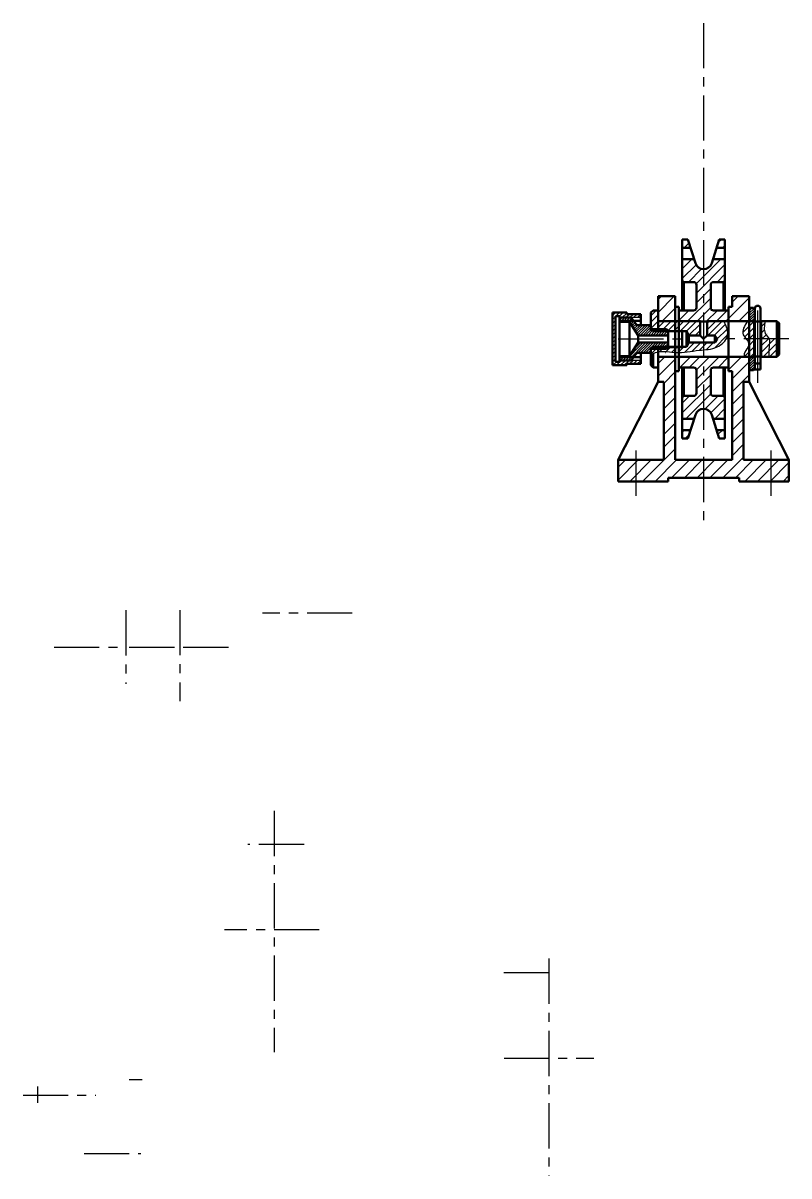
# Model space of a CAD drawing. Header units: millimetres. Extents: x -27 to 1226, y 43 to 853.
# Drawn here: x 688 to 1226, y 43 to 853 of the extents above; entities that cross this region are included whole.
import ezdxf

# ---------------------------------------------------------------- set-up
doc = ezdxf.new("R2010")
doc.units = ezdxf.units.MM
doc.linetypes.add('CENTER', pattern=[50.800000000000004, 31.75, -6.35, 6.35, -6.35])
for name, color, linetype, lineweight in [('中心线', 5, 'CENTER', 25), ('剖面线', 1, 'Continuous', 25), ('粗实线', 7, 'Continuous', 50), ('细实线', 7, 'Continuous', 25)]:
    doc.layers.add(name, color=color, linetype=linetype, lineweight=lineweight)
pattern_1 = [(45, (2535.79189894368, -2427.612740559632), (-2.245064030267288, 2.245064030267288), [])]
pattern_2 = [(45, (0, 0), (-4.490128060534577, 4.490128060534577), [])]
pattern_3 = [(45, (0, 0), (-0.8980256121069154, 0.8980256121069154), [])]

msp = doc.modelspace()

# ---------------------------------------------------------------- hatches: boundary and pattern name
at = {"layer": '剖面线'}
h = msp.add_hatch(dxfattribs=at)
h.set_pattern_fill('ANSI31', color=256, scale=1.5)
h.set_pattern_definition([(45, (0, 0), (-3.367596045400933, 3.367596045400933), [])])
h.paths.add_polyline_path([(1155.416923346704, 700.784437394045), (1151.416923346704, 700.784437394045), (1151.416923346704, 694.784437394045), (1157.299292569399, 694.784437394045)])
h.paths.add_polyline_path([(1181.416923346704, 700.784437394045), (1177.416923346704, 700.784437394045), (1175.534554124009, 694.784437394045), (1181.416923346704, 694.784437394045)])
h.paths.add_polyline_path([(1181.416923346704, 686.784437394045), (1173.024728493748, 686.784437394045), (1172.1475273095, 683.9883828038851, -0.327993419032891), (1166.416923346704, 679.7844401296186, -0.3279934190329329), (1160.686319383908, 683.9883828038851), (1159.809118199659, 686.784437394045), (1151.416923346704, 686.784437394045), (1151.416923346704, 671.784437394045), (1152.416923346704, 670.784437394045), (1159.416923346704, 670.784437394045, -0.4142135623730951), (1161.416923346704, 668.784437394045), (1161.416923346704, 652.784437394045, -0.4142135623730951), (1159.416923346704, 650.784437394045), (1151.416923346704, 650.784437394045), (1148.916923346704, 650.784437394045), (1148.916923346704, 643.284437394045), (1163.916923346704, 643.284437394045, 0.1270166537925827), (1168.916923346704, 643.284437394045), (1183.916923346704, 643.284437394045), (1183.916923346704, 650.784437394045), (1181.416923346704, 650.784437394045), (1173.416923346704, 650.784437394045, -0.4142135623730951), (1171.416923346704, 652.784437394045), (1171.416923346704, 668.784437394045, -0.4142135623730951), (1173.416923346704, 670.784437394045), (1180.416923346704, 670.784437394045), (1181.416923346704, 671.784437394045)])
h.paths.add_polyline_path([(1183.916923346704, 618.284437394045), (1148.916923346704, 618.284437394045), (1148.916923346704, 610.784437394045), (1151.416923346704, 610.784437394045), (1159.416923346704, 610.784437394045, -0.4142135623730951), (1161.416923346704, 608.784437394045), (1161.416923346704, 592.784437394045, -0.4142135623730951), (1159.416923346704, 590.784437394045), (1152.416923346704, 590.784437394045), (1151.416923346704, 589.784437394045), (1151.416923346704, 574.784437394045), (1159.809118199659, 574.784437394045), (1160.686319383908, 577.5804919842049, -0.3279934190329545), (1166.416923346705, 581.7844346584714, -0.3279934190328699), (1172.1475273095, 577.5804919842049), (1173.024728493748, 574.784437394045), (1181.416923346704, 574.784437394045), (1181.416923346704, 589.784437394045), (1180.416923346704, 590.784437394045), (1173.416923346704, 590.784437394045, -0.4142135623730951), (1171.416923346704, 592.784437394045), (1171.416923346704, 608.784437394045, -0.4142135623730951), (1173.416923346704, 610.784437394045), (1181.416923346704, 610.784437394045), (1183.916923346704, 610.784437394045)])
h.paths.add_polyline_path([(1181.416923346704, 566.784437394045), (1175.534554124009, 566.784437394045), (1177.416923346704, 560.784437394045), (1181.416923346704, 560.784437394045)])
h.paths.add_polyline_path([(1157.299292569399, 566.784437394045), (1151.416923346704, 566.784437394045), (1151.416923346704, 560.784437394045), (1155.416923346704, 560.784437394045)])
h = msp.add_hatch(dxfattribs=at)
h.set_pattern_fill('ANSI31', color=256, scale=2)
h.set_pattern_definition(pattern_2)
h.paths.add_polyline_path([(1198.416923346704, 660.784437394045), (1194.416923346704, 660.784437394045), (1186.416923346704, 660.784437394045), (1186.416923346704, 653.284437394045), (1183.916923346704, 653.284437394045), (1183.916923346704, 643.284437394045), (1198.416923346704, 643.284437394045)])
h.paths.add_polyline_path([(1146.416923346704, 653.284437394045), (1146.416923346704, 660.784437394045), (1138.416923346704, 660.784437394045), (1134.416923346704, 660.784437394045), (1134.416923346704, 643.284437394045), (1146.416923346704, 643.284437394045)])
h = msp.add_hatch(dxfattribs=at)
h.set_pattern_fill('ANSI31', color=256, scale=0.6)
h.set_pattern_definition([(45, (0, 0), (-1.347038418160373, 1.347038418160373), [])])
h.paths.add_polyline_path([(1122.398715473039, 648.2844095345963), (1112.398715473039, 648.2844095345963), (1112.398715473039, 649.2844095345963), (1102.398715473039, 649.2844095345963), (1102.398715473039, 630.7844095345963), (1102.398715473039, 612.2844095345963), (1104.398715473039, 612.2844095345963), (1112.398715473039, 612.2844095345963), (1112.398715473039, 613.2844095345963), (1122.398715473039, 613.2844095345963), (1122.398715473039, 615.7844095345963), (1107.398715473039, 615.7844095345963), (1107.398715473039, 614.7844095345963), (1104.398715473039, 614.7844095345963), (1104.398715473039, 615.7844095345963), (1104.398715473039, 645.7844095345963), (1104.398715473039, 646.7844095345963), (1107.398715473039, 646.7844095345963), (1107.398715473039, 645.7844095345963), (1122.398715473039, 645.7844095345963)])
h = msp.add_hatch(dxfattribs=at)
h.set_pattern_fill('ANSI31', color=256)
h.set_pattern_definition(pattern_1)
edge = h.paths.add_edge_path()
edge.add_line((1166.416923346704, 628.284437394045), (1156.148974154272, 628.284437394045))
edge.add_line((1156.148974154272, 628.284437394045), (1154.416923346704, 625.284437394045))
edge.add_line((1154.416923346704, 625.284437394045), (1151.363367683318, 625.284437394045))
edge.add_line((1151.363367683318, 625.284437394045), (1151.361785020988, 624.7672547210466))
edge.add_line((1151.361785020988, 624.7672547210466), (1130.463692205716, 624.831206253057))
edge.add_line((1130.463692205716, 624.831206253057), (1129.416923346704, 623.784437394045))
edge.add_line((1129.416923346704, 623.784437394045), (1129.416923346704, 619.5267400394994))
edge.add_spline(control_points=[(1129.416923346704, 619.5267400394994), (1129.909988477298, 619.9056799111447), (1130.403053607892, 620.284619782791), (1130.916923346704, 620.6016519475945)], knot_values=[0, 0, 0, 0, 1.845382239582019, 1.845382239582019, 1.845382239582019, 1.845382239582019], degree=3, periodic=0)
edge.add_spline(control_points=[(1130.916923346704, 620.6016519475945), (1135.253506211597, 623.2771086823816), (1147.36778708355, 619.6677940914803), (1158.704094566328, 622.554745186724), (1165.35895924205, 623.0526797950936), (1166.416923346704, 623.1396810209001)], knot_values=[1.84538223958228, 1.84538223958228, 1.84538223958228, 1.845382239582284, 17.41869274013261, 34.27088252256134, 37.45424661750928, 37.45424661750928, 37.45424661750928, 37.45424661750928], degree=3, periodic=0)
edge.add_line((1166.416923346704, 623.1396810209001), (1166.416923346704, 628.284437394045))
edge = h.paths.add_edge_path()
edge.add_spline(control_points=[(1182.317245468066, 630.7844373940454), (1182.655163523852, 631.3859133659141), (1184.278337673226, 635.2308171159768), (1182.407445807653, 639.6128090862824), (1180.83984377165, 643.284437394045)], knot_values=[55.39808998100349, 55.39808998100349, 55.39808998100349, 55.39808998100349, 57.50175171181398, 68.37486413024274, 68.37486413024274, 68.37486413024274, 68.37486413024274], degree=3, periodic=0)
edge.add_line((1180.83984377165, 643.284437394045), (1168.916923346704, 643.284437394045))
edge.add_line((1168.916923346704, 643.284437394045), (1168.916923346704, 633.284437394045))
edge.add_line((1168.916923346704, 633.284437394045), (1174.416923346704, 633.284437394045))
edge.add_line((1174.416923346704, 633.284437394045), (1175.860299019678, 630.784437394045))
edge.add_line((1175.860299019678, 630.784437394045), (1182.317245468065, 630.784437394045))
edge = h.paths.add_edge_path()
edge.add_spline(control_points=[(1166.416923346704, 623.1396810209001), (1169.649928733705, 623.4055458366072), (1175.623763946524, 624.0317972558817), (1180.99750140268, 628.4353639108292), (1182.317245468066, 630.7844373940454)], knot_values=[37.45424661750928, 37.45424661750928, 37.45424661750928, 37.45424661750928, 47.18220735123072, 55.39808998100349, 55.39808998100349, 55.39808998100349, 55.39808998100349], degree=3, periodic=0)
edge.add_line((1182.317245468065, 630.784437394045), (1175.860299019677, 630.784437394045))
edge.add_line((1175.860299019677, 630.784437394045), (1174.416923346704, 628.284437394045))
edge.add_line((1174.416923346704, 628.284437394045), (1166.416923346704, 628.284437394045))
edge.add_line((1166.416923346704, 628.284437394045), (1166.416923346704, 623.1396810209001))
h.paths.add_polyline_path([(1163.916923346704, 643.284437394045), (1134.416923346704, 643.284437394045), (1134.416923346704, 650.784437394045), (1130.916923346704, 650.784437394045), (1129.416923346704, 649.284437394045), (1129.416923346704, 637.784437394045), (1130.463692205716, 636.737668535033), (1151.398612463313, 636.801732764952), (1151.397029456109, 636.284437394045), (1154.416923346704, 636.284437394045), (1156.148974154272, 633.284437394045), (1163.916923346704, 633.284437394045)])
h.paths.add_polyline_path([(1151.398612463313, 636.801732764952), (1130.463692205716, 636.737668535033), (1130.916923346704, 636.284437394045), (1151.397029456109, 636.284437394045)], flags=17)
h.paths.add_polyline_path([(1151.363367683318, 625.284437394045), (1130.916923346704, 625.284437394045), (1130.463692205716, 624.831206253057), (1151.361785020988, 624.7672547210466)], flags=17)
h = msp.add_hatch(dxfattribs=at)
h.set_pattern_fill('ANSI31', color=256, scale=0.4)
h.set_pattern_definition(pattern_3)
h.paths.add_polyline_path([(1202.416923346704, 651.784437394045), (1201.416923346704, 652.784437394045), (1198.416923346704, 652.784437394045), (1198.416923346704, 643.284437394045), (1201.916923346704, 643.284437394045, 0.01062785666949343), (1202.416923346704, 643.1887759275163)])
h.paths.add_polyline_path([(1202.416923346704, 618.3800988605736, 0.01062785666949302), (1201.916923346704, 618.284437394045), (1198.416923346704, 618.284437394045), (1198.416923346704, 608.784437394045), (1201.416923346704, 608.784437394045), (1202.416923346704, 609.784437394045)])
h = msp.add_hatch(dxfattribs=at)
h.set_pattern_fill('ANSI31', color=256, scale=0.4)
h.set_pattern_definition(pattern_3)
h.paths.add_polyline_path([(1141.398715473039, 636.284437394045), (1130.916923346704, 636.284437394045), (1130.466951206152, 636.7344095345964), (1129.398715473039, 636.7344095345964), (1129.398715473039, 637.7844095345963), (1129.398715473039, 640.59936411082), (1119.398715473039, 640.59936411082), (1117.134476544433, 643.5344095345963), (1107.398715473039, 643.5344095345963), (1107.398715473039, 642.7844095345963), (1114.398715473039, 642.7844095345963), (1120.398715473039, 633.2844095345963), (1141.398715473039, 633.2844095345963)])
h.paths.add_polyline_path([(1129.398715473039, 623.7844095345963), (1129.398715473039, 624.8344652534936), (1129.416923304054, 624.8344095345963), (1130.466895487255, 624.8344095345963), (1130.916923346704, 625.284437394045), (1141.398715473039, 625.284437394045), (1141.398715473039, 628.2844095345963), (1120.398715473039, 628.2844095345963), (1114.398715473039, 618.7844095345963), (1107.398715473039, 618.7844095345963), (1107.398715473039, 618.0344095345963), (1117.134476544433, 618.0344095345963), (1119.398715473039, 620.9694549583726), (1129.398715473039, 620.9694549583726)])
h.paths.add_polyline_path([(1140.398715473039, 637.7844095345963), (1134.416923346704, 637.7844095345963), (1134.416923346704, 636.7497660594383), (1141.398715473039, 636.7711314685502), (1141.398715473039, 636.7844095345963)], flags=17)
h.paths.add_polyline_path([(1134.416923346704, 637.7844095345963), (1129.416951206152, 637.7844095345963), (1130.463692205716, 636.737668535033), (1134.416923346704, 636.7497660594383)], flags=17)
h.paths.add_polyline_path([(1141.398715473039, 624.7844095345963), (1141.398715473039, 624.7977433195398), (1134.416923346704, 624.8191087286516), (1134.416923346704, 623.7844095345963), (1140.398715473039, 623.7844095345963)], flags=17)
h.paths.add_polyline_path([(1134.416923346704, 624.8191087286516), (1130.463692205716, 624.831206253057), (1129.416895487255, 623.7844095345963), (1134.416923346704, 623.7844095345963)], flags=17)
h.paths.add_polyline_path([(1117.134476544433, 618.0344095345963), (1107.398715473039, 618.0344095345963), (1107.398715473039, 616.7844095345963), (1108.398715473039, 615.7844095345963), (1115.398715473039, 615.7844095345963)])
h.paths.add_polyline_path([(1115.398715473039, 645.7844095345963), (1108.398715473039, 645.7844095345963), (1107.398715473039, 644.7844095345963), (1107.398715473039, 643.5344095345963), (1117.134476544433, 643.5344095345963)])
h = msp.add_hatch(dxfattribs=at)
h.set_pattern_fill('ANSI31', color=256)
h.set_pattern_definition(pattern_1)
edge = h.paths.add_edge_path()
edge.add_line((1201.916923346704, 643.284437394045), (1197.252349386847, 643.284437394045))
edge.add_spline(control_points=[(1197.252349386847, 643.284437394045), (1195.1786937713, 639.9989165824643), (1192.364477782101, 635.5400444672111), (1195.638789727916, 631.7821841694852), (1196.43426178537, 630.7844373940454)], knot_values=[0, 0, 0, 0, 9.91423589098241, 13.45488660504699, 13.45488660504699, 13.45488660504699, 13.45488660504699], degree=3, periodic=0)
edge.add_line((1196.434261785371, 630.784437394045), (1201.916923346704, 630.784437394045))
edge.add_line((1201.916923346704, 630.784437394045), (1201.916923346704, 643.284437394045))
edge = h.paths.add_edge_path()
edge.add_line((1201.916923346704, 630.784437394045), (1196.434261785371, 630.784437394045))
edge.add_spline(control_points=[(1196.43426178537, 630.7844373940454), (1197.362672061714, 629.6199485212717), (1200.0955413242, 625.7842614320837), (1193.628766021571, 620.8501775808743), (1195.277528723563, 618.2844373940445)], knot_values=[13.45488660504699, 13.45488660504699, 13.45488660504699, 13.45488660504699, 17.58724609785231, 26.92665896267444, 26.92665896267486, 26.92665896267486, 26.92665896267486], degree=3, periodic=0)
edge.add_line((1195.277528723563, 618.284437394045), (1201.916923346704, 618.284437394045))
edge.add_line((1201.916923346704, 618.284437394045), (1201.916923346704, 630.784437394045))
edge = h.paths.add_edge_path()
edge.add_spline(control_points=[(1212.392659923953, 630.7844373940454), (1211.835029198351, 632.2023920242507), (1208.081083099804, 635.5008260329425), (1209.103257094586, 640.2409967881847), (1209.759546920966, 643.284437394045)], knot_values=[0, 0, 0, 8.171241461241152e-14, 4.758849124903332, 13.29484093784127, 13.29484093784127, 13.29484093784127, 13.29484093784127], degree=3, periodic=0)
edge.add_line((1209.759546920966, 643.284437394045), (1206.916923346704, 643.284437394045))
edge.add_line((1206.916923346704, 643.284437394045), (1206.916923346704, 630.784437394045))
edge.add_line((1206.916923346704, 630.784437394045), (1212.392659923953, 630.784437394045))
h.paths.add_polyline_path([(1217.916923346704, 630.784437394045), (1206.916923346704, 630.784437394045), (1206.916923346704, 618.284437394045), (1217.916923346704, 618.284437394045)])
h = msp.add_hatch(dxfattribs=at)
h.set_pattern_fill('ANSI31', color=256, scale=2)
h.set_pattern_definition(pattern_2)
h.paths.add_polyline_path([(1226.416923346704, 545.784437394045), (1194.416923346704, 545.784437394045), (1194.416923346703, 600.784437394045), (1198.416923346704, 600.784437394045), (1198.416923346704, 618.284437394045), (1183.916923346704, 618.284437394045), (1183.916923346704, 610.784437394045), (1183.916923346704, 608.284437394045), (1186.416923346704, 608.284437394045), (1186.416923346704, 545.784437394045), (1166.416923346704, 545.784437394045), (1146.416923346704, 545.784437394045), (1138.416923346704, 545.784437394045), (1106.416923346704, 545.784437394045), (1106.416923346704, 530.784437394045), (1141.416923346704, 530.784437394045), (1141.416923346704, 533.284437394045), (1191.416923346704, 533.284437394045), (1191.416923346704, 530.784437394045), (1226.416923346704, 530.784437394045)])
h.paths.add_polyline_path([(1146.416923346704, 608.284437394045), (1146.416923346704, 618.284437394045), (1134.416923346704, 618.284437394045), (1134.416923346704, 610.784437394045), (1134.416923346704, 600.784437394045), (1138.416923346704, 600.784437394045), (1138.416923346704, 545.784437394045), (1146.416923346704, 545.784437394045)], flags=17)

# ---------------------------------------------------------------- linework, layer by layer
at = {"layer": '中心线'}
for p, q in [((1166.416923346704, 852.7038628786847), (1166.416923346704, 498.4791416452069)), ((1106.416923346704, 630.784437394045), (1157.071635754448, 630.784437394045)), ((1226.416923346704, 630.784437394045), (1175.762210938959, 630.784437394045)), ((1118.916923346704, 520.6994555264662), (1118.916923346704, 552.7988794784385)), ((1213.916923346704, 520.6994555264662), (1213.916923346704, 552.7988794784385)), ((760.1753881980967, 440.2831339603872), (760.1753881980967, 388.445733249262)), ((798.1753881980967, 440.3919294944762), (798.1753881980967, 376.4482773881673)), ((919.4168187077357, 438.1182874691813), (856.3303661673908, 438.1182874691813)), ((709.8702673862554, 414.3644336048246), (760.1753881980969, 414.3644336048242)), ((762.6753881980967, 414.3644336048246), (795.6896016369271, 414.3644336048246)), ((800.6753881980967, 414.3644336048246), (837.2964319893381, 414.3644336048246)), ((864.4935423053385, 299.2557337409926), (864.4935423053385, 129.711485338762)), ((885.5418970359606, 275.7765495395151), (846.1048101465049, 275.7765495395151)), ((896.228097156767, 215.7765495395151), (829.6015949180492, 215.7765495395151)), ((1057.682350661063, 195.5539362684542), (1057.682350661063, 42.88067057692979)), ((1057.682350661063, 185.5539362684542), (1025.944905181702, 185.5539362684542)), ((1026.122259959105, 125.5539362684542), (1089.230982414444, 125.5539362684542)), ((698.1066700739307, 105.7460772845793), (698.1066700739307, 94.21413985309073)), ((762.506770235811, 110.7082530012083), (771.669617700401, 110.7082530012083)), ((688.0134980890007, 99.68209166870633), (739.2943709471156, 99.68209166870633)), ((730.9102414559352, 58.72947261381796), (770.9102414559352, 58.72947261381796))]:
    msp.add_line(p, q, dxfattribs=at)
at = {"layer": '粗实线'}
for p, q in [((1151.416923346704, 671.784437394045), (1151.416923346704, 700.784437394045)), ((1151.416923346704, 700.784437394045), (1155.416923346704, 700.784437394045)), ((1155.416923346704, 700.784437394045), (1160.686319383908, 683.9883828038851)), ((1177.416923346704, 700.784437394045), (1172.1475273095, 683.9883828038851)), ((1181.416923346704, 700.784437394045), (1177.416923346704, 700.784437394045)), ((1181.416923346704, 671.784437394045), (1181.416923346704, 700.784437394045)), ((1151.416923346704, 694.784437394045), (1157.299292569399, 694.784437394045)), ((1181.416923346704, 694.784437394045), (1175.534554124009, 694.784437394045)), ((1151.416923346704, 686.784437394045), (1159.809118199659, 686.784437394045)), ((1181.416923346704, 686.784437394045), (1173.024728493748, 686.784437394045)), ((1151.416923346704, 671.784437394045), (1152.416923346704, 670.784437394045)), ((1151.416923346704, 671.784437394045), (1151.416923346704, 650.784437394045)), ((1152.416923346704, 670.784437394045), (1159.416923346704, 670.784437394045)), ((1152.416923346704, 670.784437394045), (1152.416923346704, 650.784437394045)), ((1161.416923346704, 668.784437394045), (1161.416923346704, 652.784437394045)), ((1171.416923346704, 668.784437394045), (1171.416923346704, 652.784437394045)), ((1180.416923346704, 670.784437394045), (1173.416923346704, 670.784437394045)), ((1181.416923346704, 671.784437394045), (1180.416923346704, 670.784437394045)), ((1180.416923346704, 670.784437394045), (1180.416923346704, 650.784437394045)), ((1181.416923346704, 671.784437394045), (1181.416923346704, 650.784437394045)), ((1138.416923346704, 660.784437394045), (1134.416923346704, 660.784437394045)), ((1134.416923346704, 660.784437394045), (1134.416923346704, 636.284437394045)), ((1146.416923346704, 660.784437394045), (1138.416923346704, 660.784437394045)), ((1146.416923346704, 653.284437394045), (1146.416923346704, 660.784437394045)), ((1186.416923346704, 653.284437394045), (1186.416923346704, 660.784437394045)), ((1186.416923346704, 660.784437394045), (1194.416923346704, 660.784437394045)), ((1194.416923346704, 660.784437394045), (1198.416923346704, 660.784437394045)), ((1198.416923346704, 660.784437394045), (1198.416923346704, 600.784437394045)), ((1102.398715473039, 630.7844095345963), (1102.398715473039, 649.2844095345963)), ((1102.398715473039, 649.2844095345963), (1112.398715473039, 649.2844095345963)), ((1112.398715473039, 649.2844095345963), (1112.398715473039, 648.2844095345963)), ((1122.398715473039, 648.2844095345963), (1112.398715473039, 648.2844095345963)), ((1122.398715473039, 648.2844095345963), (1122.398715473039, 640.5993641108199)), ((1122.398715473039, 640.5993641108199), (1122.398715473039, 648.2844095345963)), ((1130.916923346704, 650.784437394045), (1129.416923346704, 649.284437394045)), ((1129.416923346704, 649.284437394045), (1129.416923346704, 636.7344652536242)), ((1134.416923346704, 650.784437394045), (1130.916923346704, 650.784437394045)), ((1134.416923346704, 650.784437394045), (1134.416923346704, 643.284437394045)), ((1146.416923346704, 653.284437394045), (1148.916923346704, 653.284437394045)), ((1146.416923346704, 653.284437394045), (1146.416923346704, 608.284437394045)), ((1148.916923346704, 653.284437394045), (1148.916923346704, 608.284437394045)), ((1151.416923346704, 650.784437394045), (1148.916923346704, 650.784437394045)), ((1148.916923346704, 650.784437394045), (1148.916923346704, 630.784437394045)), ((1159.416923346704, 650.784437394045), (1151.416923346704, 650.784437394045)), ((1173.416923346704, 650.784437394045), (1181.416923346704, 650.784437394045)), ((1181.416923346704, 650.784437394045), (1183.916923346704, 650.784437394045)), ((1186.416923346704, 653.284437394045), (1183.916923346704, 653.284437394045)), ((1183.916923346704, 653.284437394045), (1183.916923346704, 608.284437394045)), ((1183.916923346704, 650.784437394045), (1183.916923346704, 630.784437394045)), ((1198.416923346704, 608.784437394045), (1198.416923346704, 652.784437394045)), ((1198.416923346704, 652.784437394045), (1201.416923346704, 652.784437394045)), ((1201.416923346704, 652.784437394045), (1202.416923346704, 651.784437394045)), ((1202.416923346704, 609.4627269135622), (1202.416923346704, 652.162726913562)), ((1202.416923346704, 651.784437394045), (1202.416923346704, 609.784437394045)), ((1204.416923346704, 654.162726913562), (1204.416923346704, 654.162726913562)), ((1206.416923346704, 609.4627269135622), (1206.416923346704, 652.162726913562)), ((1104.398715473039, 630.7844095345963), (1104.398715473039, 646.7844095345963)), ((1104.398715473039, 646.7844095345963), (1107.398715473039, 646.7844095345963)), ((1104.398715473039, 615.7844095345963), (1104.398715473039, 645.7844095345963)), ((1104.398715473039, 645.7844095345963), (1104.398715473039, 615.7844095345963)), ((1107.398715473039, 646.7844095345963), (1107.398715473039, 630.7844095345963)), ((1108.398715473039, 645.7844095345963), (1107.398715473039, 644.7844095345963)), ((1107.398715473039, 644.7844095345963), (1107.398715473039, 616.7844095345963)), ((1122.398715473039, 643.5344095345963), (1107.398715473039, 643.5344095345963)), ((1107.398715473039, 642.7844095345963), (1114.398715473039, 642.7844095345963)), ((1108.398715473039, 645.7844095345963), (1115.398715473039, 645.7844095345963)), ((1114.398715473039, 642.7844095345963), (1114.398715473039, 630.7844095345963)), ((1120.398715473039, 633.2844095345963), (1114.398715473039, 642.7844095345963)), ((1119.398715473039, 640.59936411082), (1115.398715473039, 645.7844095345963)), ((1129.398715473039, 640.59936411082), (1119.398715473039, 640.59936411082)), ((1122.398715473039, 640.5993641108199), (1122.398715473039, 645.7844095345963)), ((1122.398715473039, 640.59936411082), (1122.398715473039, 643.5344095345963)), ((1129.398715473039, 637.7844095345963), (1129.398715473039, 640.59936411082)), ((1134.416923346704, 643.284437394045), (1163.916923346704, 643.284437394045)), ((1134.416923346704, 643.284437394045), (1148.916923346704, 643.284437394045)), ((1163.916923346704, 643.284437394045), (1163.916923346704, 633.2844373940445)), ((1168.916923346704, 643.284437394045), (1201.916923346704, 643.284437394045)), ((1168.916923346704, 643.284437394045), (1168.916923346704, 633.284437394045)), ((1196.916923346704, 643.284437394045), (1183.916923346704, 643.284437394045)), ((1201.916923346704, 643.284437394045), (1201.916923346704, 618.284437394045)), ((1206.916923346704, 643.284437394045), (1217.916923346704, 643.284437394045)), ((1206.916923346704, 643.284437394045), (1206.916923346704, 618.284437394045)), ((1219.416923346704, 641.784437394045), (1217.916923346704, 643.284437394045)), ((1217.916923346704, 643.284437394045), (1217.916923346704, 618.284437394045)), ((1219.416923346704, 641.784437394045), (1219.416923346704, 619.784437394045)), ((1141.398715473039, 633.2844095345963), (1120.398715473039, 633.2844095345963)), ((1120.398715473039, 633.2844095345963), (1120.398715473039, 628.2844095345963)), ((1140.398715473039, 637.7844095345963), (1129.398715473039, 637.7844095345963)), ((1129.398715473039, 637.7844095345963), (1129.398715473039, 636.7344095345964)), ((1130.916923346704, 636.284437394045), (1129.416923346704, 637.784437394045)), ((1129.416923346704, 636.7344652536241), (1129.416923346704, 637.784437394045)), ((1130.916923346704, 636.284437394045), (1154.416923346704, 636.284437394045)), ((1140.398715473039, 637.7844095345963), (1141.398715473039, 636.7844095345963)), ((1141.398715473039, 630.7844095345963), (1141.398715473039, 636.7844095345963)), ((1151.398612463313, 636.801732764952), (1151.361785020988, 624.7672547210466)), ((1154.416923346704, 636.284437394045), (1154.416923346704, 625.284437394045)), ((1154.416923346704, 636.284437394045), (1156.148974154273, 633.2844373940445)), ((1163.916923346704, 633.284437394045), (1156.148974154272, 633.284437394045)), ((1156.148974154273, 633.2844373940445), (1156.148974154272, 628.284437394045)), ((1163.916923346704, 633.2844373940445), (1166.416923346704, 630.7844373940445)), ((1168.916923346704, 633.284437394045), (1166.416923346704, 630.7844373940445)), ((1174.416923346704, 633.284437394045), (1168.916923346704, 633.284437394045)), ((1174.416923346704, 628.284437394045), (1174.416923346704, 633.284437394045)), ((1174.416923346704, 633.284437394045), (1175.860299019678, 630.784437394045)), ((1102.398715473039, 630.7844095345963), (1102.398715473039, 612.2844095345963)), ((1107.398715473039, 630.7844095345963), (1107.398715473039, 614.7844095345963)), ((1107.398715473039, 630.7844095345963), (1107.398715473039, 618.7844095345963)), ((1114.398715473039, 618.7844095345963), (1114.398715473039, 630.7844095345963)), ((1120.398715473039, 628.2844095345963), (1114.398715473039, 618.7844095345963)), ((1141.398715473039, 628.2844095345963), (1120.398715473039, 628.2844095345963)), ((1129.398715473039, 623.7844095345963), (1129.398715473039, 624.8344095345963)), ((1140.398715473039, 623.7844095345963), (1129.398715473039, 623.7844095345963)), ((1129.398715473039, 623.7844095345963), (1129.398715473039, 620.9694549583726)), ((1130.916923346704, 625.284437394045), (1129.416923346704, 623.784437394045)), ((1129.416923346704, 624.8344095344657), (1129.416923346704, 612.284437394045)), ((1130.916923346704, 625.284437394045), (1154.416923346704, 625.284437394045)), ((1134.416923346704, 625.284437394045), (1134.416923346704, 600.784437394045)), ((1140.398715473039, 623.7844095345963), (1141.398715473039, 624.7844095345963)), ((1141.398715473039, 630.7844095345963), (1141.398715473039, 624.7844095345963)), ((1141.398715473039, 630.7844095345963), (1141.398715473039, 628.2844095345963)), ((1148.916923346704, 610.784437394045), (1148.916923346704, 630.784437394045)), ((1154.416923346704, 625.284437394045), (1156.148974154273, 628.2844373940454)), ((1166.416923346704, 628.284437394045), (1156.148974154272, 628.284437394045)), ((1166.416923346704, 628.284437394045), (1174.416923346704, 628.284437394045)), ((1174.416923346704, 628.284437394045), (1175.860299019677, 630.784437394045)), ((1183.916923346704, 610.784437394045), (1183.916923346704, 630.784437394045)), ((1202.416923346704, 630.784437394045), (1202.416923346704, 617.784437394045)), ((1104.398715473039, 614.7844095345963), (1104.398715473039, 615.7844095345963)), ((1107.398715473039, 618.7844095345963), (1114.398715473039, 618.7844095345963)), ((1122.398715473039, 618.0344095345963), (1107.398715473039, 618.0344095345963)), ((1107.398715473039, 616.7844095345963), (1108.398715473039, 615.7844095345963)), ((1108.398715473039, 615.7844095345963), (1115.398715473039, 615.7844095345963)), ((1119.398715473039, 620.9694549583726), (1115.398715473039, 615.7844095345963)), ((1129.398715473039, 620.9694549583726), (1119.398715473039, 620.9694549583726)), ((1122.398715473039, 613.2844095345963), (1122.398715473039, 620.9694549583726)), ((1122.398715473039, 620.9694549583726), (1122.398715473039, 613.2844095345963)), ((1130.916923346704, 610.784437394045), (1130.916923346704, 620.601651947595)), ((1201.916923346704, 618.284437394045), (1134.416923346704, 618.284437394045)), ((1134.416923346704, 618.284437394045), (1134.416923346704, 610.784437394045)), ((1134.416923346704, 618.284437394045), (1148.916923346704, 618.284437394045)), ((1196.916923346704, 618.284437394045), (1183.916923346704, 618.284437394045)), ((1217.916923346704, 618.284437394045), (1206.916923346704, 618.284437394045)), ((1219.416923346704, 619.784437394045), (1217.916923346704, 618.284437394045)), ((1102.398715473039, 612.2844095345963), (1112.398715473039, 612.2844095345963)), ((1102.398715473039, 612.2844095345963), (1104.398715473039, 612.2844095345963)), ((1107.398715473039, 614.7844095345963), (1104.398715473039, 614.7844095345963)), ((1112.398715473039, 613.2844095345963), (1122.398715473039, 613.2844095345963)), ((1122.398715473039, 613.2844095345963), (1112.398715473039, 613.2844095345963)), ((1112.398715473039, 612.2844095345963), (1112.398715473039, 613.2844095345963)), ((1130.916923346704, 610.784437394045), (1129.416923346704, 612.284437394045)), ((1130.916923346704, 610.784437394045), (1134.416923346704, 610.784437394045)), ((1146.416923346704, 545.784437394045), (1146.416923346704, 608.284437394045)), ((1148.916923346704, 608.284437394045), (1146.416923346704, 608.284437394045)), ((1151.416923346704, 610.784437394045), (1148.916923346704, 610.784437394045)), ((1159.416923346704, 610.784437394045), (1151.416923346704, 610.784437394045)), ((1151.416923346704, 589.784437394045), (1151.416923346704, 610.784437394045)), ((1152.416923346704, 590.784437394045), (1152.416923346704, 610.784437394045)), ((1161.416923346704, 592.784437394045), (1161.416923346704, 608.784437394045)), ((1171.416923346704, 592.784437394045), (1171.416923346704, 608.784437394045)), ((1173.416923346704, 610.784437394045), (1181.416923346704, 610.784437394045)), ((1180.416923346704, 590.784437394045), (1180.416923346704, 610.784437394045)), ((1181.416923346704, 610.784437394045), (1183.916923346704, 610.784437394045)), ((1181.416923346704, 589.784437394045), (1181.416923346704, 610.784437394045)), ((1183.916923346704, 608.284437394045), (1186.416923346704, 608.284437394045)), ((1186.416923346704, 545.784437394045), (1186.416923346704, 608.284437394045)), ((1198.416923346704, 608.784437394045), (1201.416923346704, 608.784437394045)), ((1202.416923346704, 609.784437394045), (1201.416923346704, 608.784437394045)), ((1206.416923346704, 613.4627269135622), (1202.416923346704, 613.4627269135619)), ((1204.416923346704, 609.4627269135622), (1202.416923346704, 609.4627269135622)), ((1204.416923346704, 609.4627269135622), (1206.416923346704, 609.4627269135622)), ((1106.416923346704, 545.784437394045), (1134.416923346704, 600.784437394045)), ((1134.416923346704, 600.784437394045), (1138.416923346704, 600.784437394045)), ((1138.416923346704, 545.784437394045), (1138.416923346704, 600.784437394045)), ((1194.416923346704, 545.784437394045), (1194.416923346703, 600.784437394045)), ((1198.416923346704, 600.784437394045), (1194.416923346704, 600.784437394045)), ((1226.416923346704, 545.784437394045), (1198.416923346704, 600.784437394045)), ((1151.416923346704, 589.784437394045), (1152.416923346704, 590.784437394045)), ((1151.416923346704, 589.784437394045), (1151.416923346704, 560.784437394045)), ((1152.416923346704, 590.784437394045), (1159.416923346704, 590.784437394045)), ((1180.416923346704, 590.784437394045), (1173.416923346704, 590.784437394045)), ((1181.416923346704, 589.784437394045), (1180.416923346704, 590.784437394045)), ((1181.416923346704, 589.784437394045), (1181.416923346704, 560.784437394045)), ((1155.416923346704, 560.784437394045), (1160.686319383908, 577.5804919842049)), ((1177.416923346704, 560.784437394045), (1172.1475273095, 577.5804919842049)), ((1151.416923346704, 574.784437394045), (1159.809118199659, 574.784437394045)), ((1181.416923346704, 574.784437394045), (1173.024728493748, 574.784437394045)), ((1151.416923346704, 566.784437394045), (1157.299292569399, 566.784437394045)), ((1151.416923346704, 560.784437394045), (1155.416923346704, 560.784437394045)), ((1181.416923346704, 566.784437394045), (1175.534554124009, 566.784437394045)), ((1181.416923346704, 560.784437394045), (1177.416923346704, 560.784437394045)), ((1106.416923346704, 530.784437394045), (1106.416923346704, 545.784437394045)), ((1138.416923346704, 545.784437394045), (1106.416923346704, 545.784437394045)), ((1166.416923346704, 545.784437394045), (1146.416923346704, 545.784437394045)), ((1166.416923346704, 545.784437394045), (1186.416923346704, 545.784437394045)), ((1194.416923346704, 545.784437394045), (1226.416923346704, 545.784437394045)), ((1226.416923346704, 530.784437394045), (1226.416923346704, 545.784437394045)), ((1141.416923346704, 530.784437394045), (1106.416923346704, 530.784437394045)), ((1191.416923346704, 533.284437394045), (1141.416923346704, 533.284437394045)), ((1141.416923346704, 533.284437394045), (1141.416923346704, 530.784437394045)), ((1191.416923346704, 530.784437394045), (1191.416923346704, 533.284437394045)), ((1191.416923346704, 530.784437394045), (1226.416923346704, 530.784437394045))]:
    msp.add_line(p, q, dxfattribs=at)
for centre, radius, start, end in [((1166.411193872415, 685.784437394045), 6, 197.4181123377045, 270.0547124575685), ((1166.422652820992, 685.784437394045), 6, 269.9452875424316, 342.5818876622955), ((1159.416923346704, 668.784437394045), 2, 0, 90), ((1173.416923346704, 668.784437394045), 2, 90, 180), ((1159.416923346704, 652.784437394045), 2, 270, 0), ((1173.416923346704, 652.784437394045), 2, 180, 270), ((1204.416923346704, 652.162726913562), 2, 90, 180), ((1204.416923346704, 652.162726913562), 2, 0, 90), ((1166.416923346704, 652.9668957595638), 10.00000000000032, 255.5224878140701, 284.4775121859299), ((1204.416922203779, 654.996821817005), 11.97622407758691, 257.9510763849079, 282.0489236150921), ((1201.931136785534, 643.0182322620337), 12.23379486798876, 269.9334327369868, 270), ((1204.416922203779, 606.572052971085), 11.97622407758691, 77.95107638490795, 102.0489236150921), ((1159.416923346704, 608.784437394045), 2, 0, 90), ((1173.416923346704, 608.784437394045), 2, 90, 180), ((1159.416923346704, 592.784437394045), 2, 270, 0), ((1173.416923346704, 592.784437394045), 2, 180, 270), ((1166.411193872415, 575.784437394045), 6, 89.94528754241853, 162.5818876622955), ((1166.422652820992, 575.784437394045), 6, 17.41811233770453, 90.05471245756846)]:
    msp.add_arc(centre, radius, start, end, dxfattribs=at)
at = {"layer": '细实线'}
for p, q in [((1204.416923346704, 650.784437394045), (1204.416923346704, 599.9338057973443)), ((1122.398715473039, 645.7844095345963), (1107.398715473039, 645.7844095345963)), ((1107.398715473039, 643.5344095345963), (1117.134476544433, 643.5344095345963)), ((1129.398715473039, 636.7344095345964), (1151.398612463313, 636.801732764952)), ((1141.398715473039, 636.7344095345964), (1129.398715473039, 636.7344095345964)), ((1129.398715473039, 624.8344652534936), (1151.398612463313, 624.7671420231379)), ((1141.398715473039, 624.8344095345963), (1129.398715473039, 624.8344095345963)), ((1107.398715473039, 618.0344095345963), (1117.134476544433, 618.0344095345963)), ((1122.398715473039, 615.7844095345963), (1107.398715473039, 615.7844095345963))]:
    msp.add_line(p, q, dxfattribs=at)
for points in [[(1129.416923346704, 619.5267400394994), (1130.916923346704, 620.601651947595), (1146.476769487144, 621.2490992677419), (1163.251210967108, 622.8660140763429), (1175.950788487269, 625.1947561489712), (1183.089605698064, 632.6466206566572), (1180.83984377165, 643.284437394045)], [(1197.252349386847, 643.284437394045), (1194.337137931525, 633.8084880762824), (1198.17364303496, 627.1634663136358), (1195.277528723564, 618.284437394045), (1195.465606881971, 618.0172140401326)], [(1209.759546920966, 643.284437394045), (1209.759546920966, 634.748445581107), (1212.392659923953, 630.784437394045), (1212.392659923953, 625.0668910245647), (1212.392659923953, 618.284437394045)]]:
    msp.add_spline(points, degree=3, dxfattribs=at)

doc.saveas('drawing.dxf')
